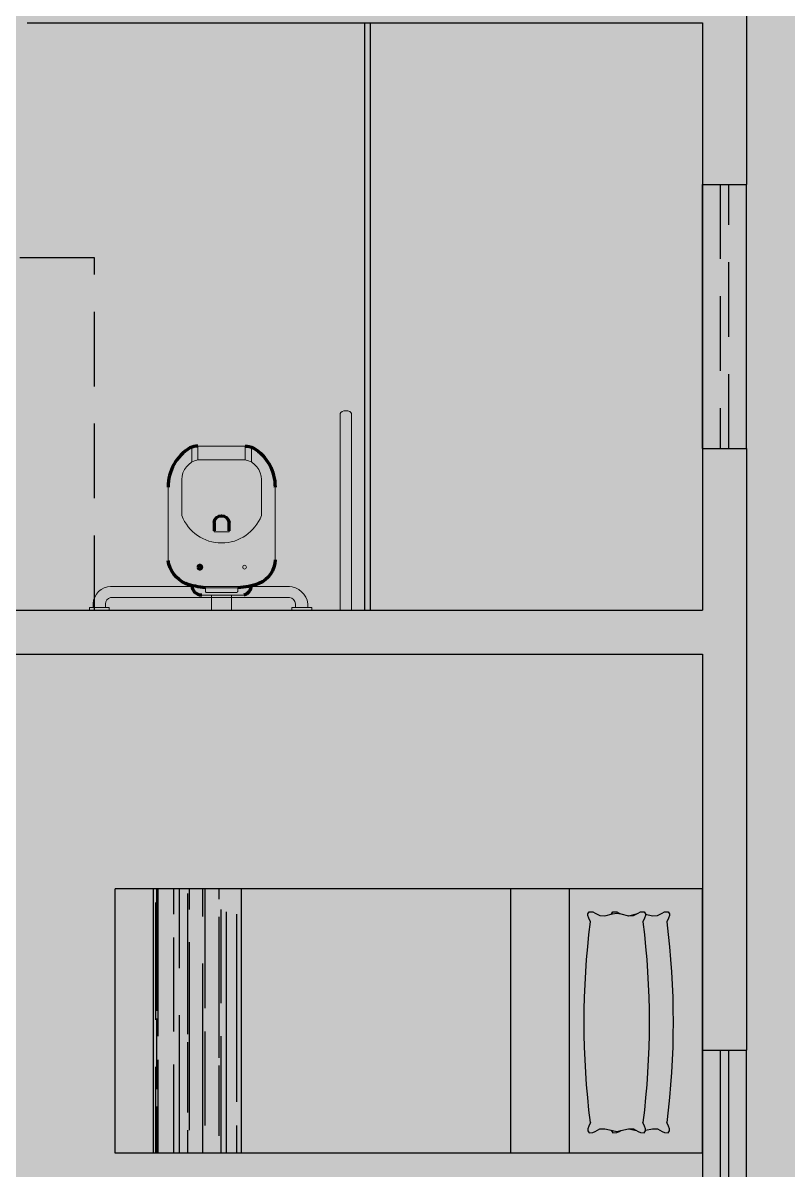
# Model space of a CAD drawing. Header units: centimetres. Extents: x 0 to 1099704, y -139216 to 99734.
# Drawn here: x 856008.8 to 856269.4, y -24396.4 to -24005.6 of the extents above; entities that cross this region are included whole.
import ezdxf

# ---------------------------------------------------------------- set-up
doc = ezdxf.new("R2010")
doc.units = ezdxf.units.CM
doc.header["$LTSCALE"] = 4
doc.linetypes.add('DASHED2', pattern=[9.524999999999999, 6.35, -3.175])
for name, color, linetype in [('0.1', 1, 'Continuous'), ('0.2', 2, 'Continuous'), ('0.4', 4, 'Continuous'), ('0.6', 6, 'Continuous'), ('04', 254, 'Continuous'), ('AIT-LAY-HTC', 254, 'Continuous'), ('PDF1_PH - Metal', 253, 'Continuous'), ('PROJEÇÕES', 1, 'DASHED2')]:
    doc.layers.add(name, color=color, linetype=linetype)
doc.layers.add('PDF1_PH - Alv Construir', color=6, linetype='Continuous', lineweight=40)

# ---------------------------------------------------------------- blocks, each defined once
blk = doc.blocks.new('Barra 3')
at = {"layer": 'PDF1_PH - Metal', "lineweight": 9}
for points in [[(19245.14185772219, 25719.83539646618), (19251.99860171888, 25719.83539646618), (19251.99860171888, 25718.97830346659), (19245.14185772219, 25718.97830346659)], [(19314.99755293517, 25719.83539646618), (19321.85473288964, 25719.83539646618), (19321.85473288964, 25718.97830346659), (19314.99755293517, 25718.97830346659)]]:
    blk.add_lwpolyline(points, close=True, dxfattribs=at)
for points in [[(19246.42749722157, 25717.69266396721), (19246.42749722157, 25718.97830346659)], [(19250.7129622195, 25717.69266396721), (19250.7129622195, 25718.97830346659)], [(19316.28319243454, 25717.69266396721), (19316.28319243454, 25718.97830346659)], [(19320.56909339026, 25717.69266396721), (19320.56909339026, 25718.97830346659)], [(19252.85569471847, 25715.54993146825), (19314.56900643537, 25715.54993146825)], [(19252.85569471847, 25711.69301297011), (19314.56900643537, 25711.69301297011)]]:
    blk.add_lwpolyline(points, dxfattribs=at)
for centre, radius, start, end in [((19253.42461139982, 25718.7625743121), 7.078440150872955, 188.6936103182999, 267.1299358179983), ((19253.00712313949, 25717.84408480383), 2.29914551384984, 183.773530933657, 266.2235994042778), ((19314.35059962556, 25717.91549670232), 6.222484964168509, 270.0360541296536, 357.9477482445207), ((19313.99598297072, 25717.76538724945), 2.288361905274916, 284.5016396748188, 358.1815433945518)]:
    blk.add_arc(centre, radius, start, end, dxfattribs=at)
blk = doc.blocks.new('bacia sanit')
at = {"layer": 'PDF1_PH - Metal', "lineweight": 9}
for points in [[(16873.71107896911, 24771.42362813914), (16898.99663033026, 24771.42362813914)], [(16889.13962487723, 24766.70918068363), (16889.56817137702, 24766.70918068363), (16889.99671787682, 24766.70918068363), (16890.42526437661, 24766.70918068363), (16890.8538108764, 24766.70918068363), (16899.42517683005, 24766.70918068363), (16899.85372332984, 24766.70918068363), (16900.28226982964, 24766.70918068363), (16900.71081632943, 24766.70918068363), (16901.13936282922, 24766.70918068363), (16901.56790932902, 24766.70918068363)], [(16861.71134101713, 24745.84860314918), (16861.71134101713, 24746.138076778), (16861.71134101713, 24759.85243668694), (16861.71134101713, 24760.70952968653)], [(16912.78775159359, 24763.28080868529), (16907.66906866406, 24763.28080868529)], [(16908.42508928349, 24761.13807618632), (16912.71055428142, 24761.13807618632), (16913.13910078121, 24761.13807618632)], [(16908.42508928349, 24761.13807618632), (16908.42508928349, 24760.70952968653), (16908.42508928349, 24760.28098318673), (16908.42508928349, 24759.85243668694), (16908.42508928349, 24759.42389018715), (16908.42508928349, 24758.99490772958), (16908.42508928349, 24758.56636122978), (16908.42508928349, 24758.13781472999), (16908.42508928349, 24757.7092682302), (16908.42508928349, 24757.2807217304), (16908.42508928349, 24756.85217523061), (16908.42508928349, 24756.42362873082)], [(16913.13910078121, 24761.13807618632), (16913.13910078121, 24760.70952968653), (16913.13910078121, 24760.28098318673), (16913.13910078121, 24759.85243668694), (16913.13910078121, 24759.42389018715), (16913.13910078121, 24758.99490772958), (16913.13910078121, 24758.56636122978), (16913.13910078121, 24758.13781472999), (16913.13910078121, 24757.7092682302), (16913.13910078121, 24757.2807217304), (16913.13910078121, 24756.85217523061), (16913.13910078121, 24756.42362873082), (16913.13910078121, 24755.99508223102), (16913.13910078121, 24755.56653573123), (16913.13910078121, 24755.13798923144), (16913.13910078121, 24754.70944273164), (16913.13910078121, 24754.28089623185), (16913.13910078121, 24753.85234973206), (16913.13910078121, 24753.42380323226), (16913.13910078121, 24752.99525673247), (16913.13910078121, 24752.56671023268), (16913.13910078121, 24752.13816373288), (16913.13910078121, 24751.70961723309), (16913.13910078121, 24751.2810707333), (16913.13910078121, 24750.85252423351), (16913.13910078121, 24750.42397773371), (16913.13910078121, 24749.99543123392), (16913.13910078121, 24749.56688473413), (16913.13910078121, 24749.13833823433), (16913.13910078121, 24748.70979173454), (16913.13910078121, 24748.28080927696), (16913.13910078121, 24747.85226277717), (16913.13910078121, 24747.42371627738), (16913.13910078121, 24746.99516977758), (16913.13910078121, 24746.56662327779), (16913.13910078121, 24746.138076778), (16913.13910078121, 24745.7095302782), (16913.13910078121, 24745.28098377841), (16913.13910078121, 24744.85243727862)], [(16862.56843401671, 24758.13781472999), (16862.56843401671, 24757.7092682302), (16862.56843401671, 24757.2807217304), (16862.56843401671, 24748.70979173454), (16862.56843401671, 24748.28080927696), (16862.56843401671, 24747.85226277717)], [(16862.99698051651, 24747.42415223516), (16862.99698051651, 24747.42371627738), (16863.4255270163, 24747.42371627738), (16863.85407351609, 24747.42371627738), (16864.28262001589, 24747.42371627738), (16864.28262001589, 24752.99525673247), (16864.28262001589, 24758.56636122978), (16863.85407351609, 24758.56636122978), (16863.4255270163, 24758.56636122978), (16862.99698051651, 24758.56636122978)], [(16861.71134101713, 24756.42362873082), (16856.56878301961, 24756.42362873082)], [(16884.42517742173, 24750.42397773371), (16883.99663092193, 24750.42397773371), (16883.56808442214, 24750.42397773371), (16883.56808442214, 24750.85252423351), (16883.56808442214, 24751.2810707333), (16883.56808442214, 24751.70961723309), (16883.56808442214, 24752.13816373288), (16883.56808442214, 24752.56671023268), (16883.56808442214, 24752.99525673247), (16883.56808442214, 24753.42380323226), (16883.56808442214, 24753.85234973206), (16883.56808442214, 24754.28089623185), (16883.56808442214, 24754.70944273164), (16883.56808442214, 24755.13798923144), (16883.56808442214, 24755.56653573123), (16883.99663092193, 24755.56653573123), (16883.99744104298, 24755.56734585228)], [(16908.42508928349, 24756.42362873082), (16908.42508928349, 24755.99508223102), (16908.42508928349, 24755.56653573123), (16908.42508928349, 24755.13798923144), (16908.42508928349, 24754.70944273164), (16908.42508928349, 24754.28089623185), (16908.42508928349, 24753.85234973206), (16908.42508928349, 24753.42380323226), (16908.42508928349, 24752.99525673247), (16908.42508928349, 24752.56671023268), (16908.42508928349, 24752.13816373289), (16908.42508928349, 24751.70961723309), (16908.42508928349, 24751.2810707333), (16908.42508928349, 24750.85252423351), (16908.42508928349, 24749.99543123392)], [(16861.71134101713, 24749.56688473413), (16856.56878301961, 24749.56688473413)], [(16908.42508928349, 24749.99543123392), (16908.42508928349, 24749.56688473413), (16908.42508928349, 24749.13833823433), (16908.42508928349, 24748.70979173454), (16908.42508928349, 24748.28080927696), (16908.42508928349, 24747.85226277717), (16908.42508928349, 24747.42371627738), (16908.42508928349, 24746.99516977758), (16908.42508928349, 24746.56662327779), (16908.42508928349, 24746.138076778), (16908.42508928349, 24745.7095302782), (16908.42508928349, 24745.28098377841), (16908.42508928349, 24744.85243727862)], [(16908.42508928349, 24744.85243727862), (16912.71055428142, 24744.85243727862), (16913.13910078121, 24744.85243727862)], [(16908.42508928349, 24744.85243727862), (16912.71055428142, 24744.85243727862), (16913.13910078121, 24744.85243727862)], [(16912.7877515936, 24742.70970477966), (16907.6148770092, 24742.70970477966)], [(16901.56790932902, 24739.28133278131), (16901.13936282922, 24739.28133278131), (16900.71081632943, 24739.28133278131), (16900.28226982964, 24739.28133278131), (16899.42517683005, 24739.28133278131), (16890.8538108764, 24739.28133278131), (16890.42526437661, 24739.28133278131), (16889.99671787682, 24739.28133278131), (16889.56817137702, 24739.28133278131), (16889.13962487723, 24739.28133278131)], [(16898.99663033026, 24734.5668853258), (16873.71107896911, 24734.5668853258)]]:
    blk.add_lwpolyline(points, dxfattribs=at)
at = {"layer": 'PDF1_PH - Metal', "lineweight": 211}
for points in [[(16913.13910078121, 24761.13807618632, 0.08652374986579098), (16912.5601488466, 24763.93430940064, 0.2649056019258861), (16898.99663033026, 24771.42362813914)], [(16913.13910078121, 24744.85243727862, -0.08652374986579098), (16912.5601488466, 24742.0562040643, -0.2649056019258861), (16898.99663033026, 24734.5668853258)]]:
    blk.add_lwpolyline(points, format="xyb", dxfattribs=at)
blk.add_lwpolyline([(16889.13962487723, 24752.99525673247), (16889.13962487723, 24752.99525673247), (16889.13962487723, 24752.99525673247)], dxfattribs=at)
at = {"layer": 'PDF1_PH - Metal', "lineweight": 9}
blk.add_circle((16871.35429119914, 24760.92358495753), 0.6430377285807504, dxfattribs=at)
at = {"layer": 'PDF1_PH - Metal', "lineweight": 211}
blk.add_circle((16871.35429119914, 24745.4954750072), 0.6430377285807504, dxfattribs=at)
for centre, radius, start, end in [((16873.97755076072, 24762.47483464584), 8.94849855074624, 90.32165930592623, 157.8055529537156), ((16890.78227264866, 24757.22271283105), 26.53369519454447, 161.0139296208047, 177.0973389625547), ((16864.79572645151, 24759.86013423894), 3.199203984476569, 88.16607237225546, 164.6032088854475), ((16885.37709123892, 26015.0748689311), 1259.508278705145, 269.9347230283288, 270.0652769716712), ((16886.54773971925, 24752.99569269004), 2.585261260353408, 275.8679396431668, 84.13206045255166), ((16885.37709123892, 23700.8345760275), 1049.590382611246, 89.92166763752519, 90.07833236247481), ((16864.7720442973, 24745.99333996359), 3.064123580200214, 177.2925714783312, 274.2592874148013), ((16892.19590696531, 24749.58474156546), 27.99681443693976, 184.4269647530196, 198.8012709750274), ((16875.20220854027, 24744.92084199191), 10.46077846249875, 204.6269905978502, 261.8048702837525)]:
    blk.add_arc(centre, radius, start, end, dxfattribs=at)
at = {"layer": 'PDF1_PH - Metal', "lineweight": 9}
for centre, radius, start, end in [((16894.39901415799, 24752.99525673247), 14.6878482339949, 110.9821810202764, 249.0178189797236), ((16901.64556657512, 24759.7991413133), 6.910475725114796, 11.17196656108775, 90.64388130159239), ((16862.9969805165, 24758.13781472999), 0.4285464997919917, 89.99999999951359, 180), ((16862.9969805165, 24747.85269873495), 0.4285464997919917, 180, 270.0000000004864), ((16901.64556657512, 24746.19137215165), 6.910475725128292, 269.3561186984086, 348.8280334388647)]:
    blk.add_arc(centre, radius, start, end, dxfattribs=at)
blk = doc.blocks.new('CAMA-SOLTEIRO')
h = blk.add_hatch()
h.set_pattern_fill('AR-RROOF', color=256, scale=0.08, style=0)
h.set_pattern_definition([(0, (-259.2971654992087, -62.25848343646964), (0.176, 0.08), [1.2, -0.16, 0.4, -0.08]), (0, (-259.1907654992087, -62.21848343646964), (-0.08, 0.1064), [0.24, -0.0264, 0.48, -0.06]), (0, (-259.2571654992087, -62.19048343646964), (0.416, 0.0536), [0.64, -0.112, 0.32, -0.08])])
h.paths.add_polyline_path([(0.4499999999999886, -1.569999999997059), (-0.4500000000000455, -1.569999999997044), (-0.4500000000000455, -1.869999999999941), (0.4499999999999886, -1.869999999999969)])
at = {"layer": 'AIT-LAY-HTC'}
h = blk.add_hatch(color=254, dxfattribs=at)
h.paths.add_polyline_path([(0.4499999999999886, -0.6535763996212509), (-0.4499999999999886, -0.6535763996212509), (-0.4499999999999886, -1.569999999997044), (0.4499999999999886, -1.569999999997044)])
h.paths.add_polyline_path([(0.4499999999999886, -2.131628207280301e-14), (-0.4499999999999886, -7.105427357601002e-15), (-0.4500000000000455, -0.4535763996212623), (0.4499999999999886, -0.4535763996212623)])
h.paths.add_polyline_path([(0.3716982436171747, -0.373121244349754), (0.3723867664295994, -0.3861706267807321), (0.3655536251368972, -0.390699628518469), (0.3589239480322135, -0.390246726289142), (0.3496964401738865, -0.3873305654911334), (0.3375292817262334, -0.3814624037465322, -0.06240135273612517), (-0.3458491167673401, -0.3814624037465322), (-0.3580162752151068, -0.3873305654911476), (-0.3672437830732633, -0.3902467262891278), (-0.3738734601780038, -0.3906996285184547), (-0.3807066014707061, -0.3861706267807179), (-0.3800180786582814, -0.3731212443497398), (-0.3760551388454587, -0.3650755000255188), (-0.3677125645626802, -0.3491925823837292), (-0.367078841438115, -0.3321323483973302), (-0.3724699016728437, -0.3091402599489683), (-0.3738734601780038, -0.3092361431671051), (-0.3807066014707061, -0.3047071414293683), (-0.3800180786582814, -0.2916577589983902), (-0.3760551388454587, -0.2836120146741834), (-0.3731809529210182, -0.2781400276378534), (-0.3671426902825488, -0.2523877149917055), (-0.3671057082908646, -0.2513921359974702), (-0.3671426902825488, -0.2503965570033344), (-0.373180952921075, -0.2246442443571155), (-0.3760551388455156, -0.2191722573209276), (-0.3800180786582814, -0.2111265129965787), (-0.3807066014707061, -0.1980771305656006), (-0.3738734601780038, -0.1935481288278922), (-0.3724699016728437, -0.1936440120460148), (-0.367078841438115, -0.1706519235976387), (-0.3677125645626802, -0.1535916896112397), (-0.3760551388455156, -0.1377087719694785), (-0.3800180786582814, -0.1296630276452575), (-0.3807066014707061, -0.116613645214251), (-0.3738734601780038, -0.1120846434765284), (-0.3672437830733202, -0.1125375457058411), (-0.3580162752149931, -0.1154537065038497), (-0.3458491167673401, -0.1213218682484509, -0.06240135273612597), (0.3375292817262334, -0.1213218682484509), (0.3496964401739433, -0.1154537065038497), (0.3589239480322135, -0.1125375457058553), (0.3655536251368972, -0.1120846434765284), (0.3723867664295994, -0.1166136452142652), (0.3716982436171747, -0.1296630276452575), (0.3677353038042952, -0.1377087719695922), (0.3593927295215735, -0.1535916896112681), (0.3587590063970083, -0.1706519235976671), (0.364150066631737, -0.193644012046029), (0.3655536251368972, -0.193548128827878), (0.3723867664295994, -0.1980771305656006), (0.3716982436171747, -0.2111265129965929), (0.3677353038042384, -0.2191722573211123), (0.3648611178799115, -0.2246442443571297), (0.3588228552414421, -0.250396557003306), (0.358785873249758, -0.251392135997456), (0.3588228552414421, -0.2523877149917482), (0.3648611178799115, -0.2781400276378392), (0.3677353038042952, -0.2836120146742545), (0.3716982436171747, -0.2916577589984044), (0.3723867664295994, -0.3047071414293683), (0.3655536251368972, -0.3092361431670909), (0.364150066631737, -0.3091402599489825), (0.3587590063970083, -0.3321323483973586), (0.3593927295215735, -0.3491925823837292), (0.3677353038044657, -0.3650755000253483)], flags=16)
h.paths.add_polyline_path([(-0.4500000000000455, -1.869999999999926), (-0.4499999999999886, -1.99999999999995), (0.4499999999999886, -1.99999999999995), (0.4499999999999886, -1.869999999999969)])
h = blk.add_hatch(color=252, dxfattribs=at)
edge = h.paths.add_edge_path()
edge.add_line((0.3677353038042384, -0.1377087719696206), (0.3716982436171179, -0.1296630276452433))
edge.add_line((0.3716982436171747, -0.1296630276452433), (0.3723867664295994, -0.1166136452142652))
edge.add_line((0.3723867664295994, -0.1166136452142652), (0.3655536251368972, -0.1120846434765284))
edge.add_line((0.3655536251368972, -0.1120846434765284), (0.3589239480322135, -0.1125375457058411))
edge.add_line((0.3589239480322135, -0.1125375457058553), (0.3496964401739433, -0.1154537065038497))
edge.add_line((0.3496964401739433, -0.1154537065038355), (0.3375292817262334, -0.1213218682484509))
edge.add_ellipse((-0.004159917520553336, -2.848495806804841), major_axis=(1.943480023054445, 1.943480023054444), ratio=0.9999999999999957, start_angle=37.85859147788927, end_angle=52.14140852211052)
edge.add_line((-0.3458491167673401, -0.1213218682484651), (-0.35801627521505, -0.1154537065038497))
edge.add_line((-0.35801627521505, -0.1154537065038497), (-0.3672437830732633, -0.1125375457058553))
edge.add_line((-0.3672437830733202, -0.1125375457058553), (-0.3738734601780607, -0.1120846434765284))
edge.add_line((-0.3738734601780607, -0.1120846434765426), (-0.380706601470763, -0.116613645214251))
edge.add_line((-0.3807066014707061, -0.116613645214251), (-0.3800180786582814, -0.1296630276452433))
edge.add_line((-0.3800180786582814, -0.1296630276452433), (-0.3760551388454587, -0.1377087719697059))
edge.add_line((-0.3760551388454019, -0.1377087719697201), (-0.3677125645626802, -0.1535916896112681))
edge.add_line((-0.3677125645626802, -0.1535916896112681), (-0.367078841438115, -0.1706519235976671))
edge.add_line((-0.367078841438115, -0.1706519235976671), (-0.3724699016728437, -0.1936440120460148))
edge.add_line((-0.3724699016728437, -0.1936440120460148), (-0.3672437830733202, -0.1940010310572049))
edge.add_line((-0.3672437830733202, -0.1940010310572049), (-0.35801627521505, -0.1969171918551993))
edge.add_line((-0.35801627521505, -0.1969171918551993), (-0.3458491167673401, -0.2027853535998148))
edge.add_ellipse((-0.004159917520553336, -2.929959292156191), major_axis=(1.943480023054446, 1.943480023054447), ratio=0.9999999999999976, start_angle=37.85859147788932, end_angle=52.14140852211062, ccw=False)
edge.add_line((0.3375292817262334, -0.2027853535998148), (0.3496964401739433, -0.1969171918551851))
edge.add_line((0.3496964401739433, -0.1969171918551709), (0.3589239480322703, -0.1940010310572049))
edge.add_line((0.3589239480322135, -0.1940010310572049), (0.364150066631737, -0.193644012046029))
edge.add_line((0.364150066631737, -0.193644012046029), (0.3587590063970083, -0.1706519235976671))
edge.add_line((0.3587590063970083, -0.1706519235976671), (0.3593927295215735, -0.1535916896112681))
edge.add_line((0.3593927295215735, -0.1535916896112681), (0.3677353038042952, -0.1377087719696206))
edge = h.paths.add_edge_path()
edge.add_line((0.3585894172769599, -0.2513921359974987), (0.3588228552414421, -0.250396557003306))
edge.add_line((0.3588228552414421, -0.250396557003306), (0.3593927295215735, -0.2350551749626035))
edge.add_line((0.3593927295215735, -0.2350551749626035), (0.367735303804352, -0.2191722573207713))
edge.add_line((0.367735303804352, -0.2191722573207713), (0.3716982436171747, -0.2111265129966071))
edge.add_line((0.3716982436171747, -0.2111265129966071), (0.3723867664295994, -0.198077130565629))
edge.add_line((0.3723867664295994, -0.198077130565629), (0.3655536251368972, -0.1935481288278922))
edge.add_line((0.3655536251368972, -0.193548128827878), (0.3589239480322135, -0.1940010310571907))
edge.add_line((0.3589239480322135, -0.1940010310572049), (0.3496964401739433, -0.1969171918551993))
edge.add_line((0.3496964401739433, -0.1969171918551993), (0.3375292817262334, -0.2027853535998148))
edge.add_ellipse((-0.004159917520553336, -2.929959292156191), major_axis=(1.94348002305446, 1.94348002305446), ratio=0.9999999999999964, start_angle=37.85859147788919, end_angle=52.14140852211058)
edge.add_line((-0.3458491167673401, -0.2027853535998148), (-0.3580162752149931, -0.1969171918552135))
edge.add_line((-0.3580162752149931, -0.1969171918552135), (-0.3672437830733202, -0.1940010310571907))
edge.add_line((-0.3672437830733202, -0.1940010310571907), (-0.3738734601780038, -0.1935481288278638))
edge.add_line((-0.3738734601780038, -0.193548128827878), (-0.3807066014707061, -0.1980771305656006))
edge.add_line((-0.3807066014707061, -0.1980771305656006), (-0.3800180786582814, -0.2111265129965929))
edge.add_line((-0.3800180786582814, -0.2111265129965929), (-0.376055138845345, -0.2191722573210413))
edge.add_line((-0.376055138845345, -0.2191722573210413), (-0.3677125645626802, -0.2350551749625893))
edge.add_line((-0.3677125645626802, -0.2350551749626035), (-0.3671426902825488, -0.250396557003306))
edge.add_line((-0.3671426902825488, -0.2503965570032918), (-0.3669092523180666, -0.2513921359974702))
edge.add_line((-0.3669092523180666, -0.2513921359974702), (-0.3732120659238944, -0.278272720073609))
edge.add_line((-0.3732120659238944, -0.278272720073609), (-0.3759659441697067, -0.2921238786731593))
edge.add_line((-0.3759659441697067, -0.2921238786731593), (-0.3732120659238944, -0.3059750372728232))
edge.add_line((-0.3732120659238944, -0.3059750372728232), (-0.367078841438115, -0.3321323483973302))
edge.add_line((-0.367078841438115, -0.3321323483973302), (-0.3677125645626802, -0.3491925823837292))
edge.add_line((-0.3677125645626802, -0.3491925823837292), (-0.3760551388454587, -0.3650755000255756))
edge.add_line((-0.3760551388454587, -0.3650755000255756), (-0.3800180786582814, -0.3731212443497398))
edge.add_line((-0.3800180786582814, -0.3731212443497398), (-0.3807066014707061, -0.3861706267807179))
edge.add_line((-0.3807066014707061, -0.3861706267807179), (-0.3738734601780607, -0.3906996285184547))
edge.add_line((-0.3738734601780607, -0.390699628518469), (-0.3672437830733202, -0.390246726289142))
edge.add_line((-0.3672437830733202, -0.3902467262891278), (-0.35801627521505, -0.3873305654911192))
edge.add_line((-0.3580162752149931, -0.3873305654911192), (-0.3458491167673401, -0.381462403746518))
edge.add_ellipse((-0.004159917520553336, 2.345711534809816), major_axis=(1.943480023054408, 1.943480023054407), ratio=0.9999999999999963, start_angle=217.8585914778892, end_angle=232.1414085221106)
edge.add_line((0.3375292817262334, -0.3814624037465322), (0.3496964401739433, -0.3873305654911476))
edge.add_line((0.3496964401739433, -0.3873305654911476), (0.3589239480321567, -0.390246726289142))
edge.add_line((0.3589239480321567, -0.390246726289142), (0.3655536251368403, -0.3906996285184832))
edge.add_line((0.3655536251368972, -0.390699628518469), (0.3723867664295994, -0.3861706267807321))
edge.add_line((0.3723867664295994, -0.3861706267807321), (0.3716982436171747, -0.373121244349754))
edge.add_line((0.3716982436171747, -0.3731212443497398), (0.3677353038042384, -0.3650755000254762))
edge.add_line((0.3677353038042384, -0.3650755000254762), (0.3593927295215735, -0.3491925823837292))
edge.add_line((0.3593927295215735, -0.3491925823837292), (0.3587590063970083, -0.3321323483973302))
edge.add_line((0.3587590063970083, -0.3321323483973444), (0.3648922308827878, -0.3059750372727663))
edge.add_line((0.3648922308827878, -0.3059750372727521), (0.3676461091286001, -0.2921238786731735))
edge.add_line((0.3676461091286001, -0.2921238786731735), (0.3648922308827878, -0.2782727200736659))
edge.add_line((0.3648922308827878, -0.2782727200736659), (0.3585894172769599, -0.2513921359974987))
for points in [[(0.4499999999999886, -0.6535763996212509), (0.4499999999999886, -0.4535763996212623), (-0.4499999999999886, -0.4535763996212623), (-0.4499999999999886, -0.6535763996212509)], [(-0.4499999999999886, -1.569999999997044), (0.4499999999999886, -1.569999999997044), (0.4499999999999886, -1.869999999999955), (-0.4499999999999886, -1.869999999999955)]]:
    blk.add_hatch(color=252, dxfattribs=at).paths.add_polyline_path(points)
for p, q in [((-0.4500000000000455, 7.105427357601002e-15), (0.4499999999999886, -7.105427357601002e-15)), ((-0.4500000000000455, 7.105427357601002e-15), (-0.4499999999999886, -1.99999999999995)), ((0.4499999999999886, -7.105427357601002e-15), (0.4499999999999886, -1.99999999999995)), ((0.4499999999999886, -0.05000000000000426), (0.4499999999999886, -1.949999999999953)), ((0.4499999999999886, -0.4535763996212623), (-0.4499999999999886, -0.4535763996212623)), ((0.4499999999999886, -0.6535763996212509), (-0.4499999999999886, -0.6535763996212509)), ((-0.4499999999999886, -1.569999999997044), (0.4499999999999886, -1.569999999997044)), ((-0.4499999999999886, -1.869999999999941), (0.4499999999999886, -1.869999999999955)), ((-0.4499999999999886, -1.99999999999995), (0.4499999999999886, -1.99999999999995))]:
    blk.add_line(p, q)
for points in [[(-0.3724699016728437, -0.1936440120460148), (-0.367078841438115, -0.1706519235976529), (-0.3677125645626802, -0.1535916896112539), (-0.3760551388454587, -0.1377087719695353), (-0.3800180786582814, -0.1296630276452433), (-0.3807066014707061, -0.1166136452142652), (-0.3738734601780038, -0.1120846434765284), (-0.3672437830733202, -0.1125375457058553), (-0.35801627521505, -0.1154537065038497), (-0.3458491167673401, -0.1213218682484651)], [(0.364150066631737, -0.1936440120460148), (0.3587590063970083, -0.1706519235976671), (0.3593927295215735, -0.1535916896112539), (0.3677353038042952, -0.1377087719695496), (0.3716982436171747, -0.1296630276452575), (0.3723867664295994, -0.1166136452142652), (0.3655536251368972, -0.1120846434765284), (0.3589239480322135, -0.1125375457058553), (0.3496964401739433, -0.1154537065038497), (0.3375292817262334, -0.1213218682484651)], [(-0.3458491167673401, -0.3814624037465322), (-0.35801627521505, -0.3873305654911476), (-0.3672437830733202, -0.3902467262891278), (-0.3738734601780038, -0.3906996285184547), (-0.3807066014707061, -0.3861706267807179), (-0.3800180786582814, -0.3731212443497398), (-0.3760551388454587, -0.3650755000254478), (-0.3677125645626802, -0.3491925823837292), (-0.367078841438115, -0.3321323483973302), (-0.3732120659238944, -0.3059750372727663), (-0.3759659441697067, -0.2921238786731593), (-0.3732120659238944, -0.2782727200735664), (-0.367078841438115, -0.2521154089490025), (-0.3677125645626802, -0.2350551749626035), (-0.3760551388454587, -0.219172257320885), (-0.3800180786582814, -0.2111265129965929), (-0.3807066014707061, -0.1980771305656148), (-0.3738734601780038, -0.193548128827878), (-0.3672437830733202, -0.1940010310572049), (-0.35801627521505, -0.1969171918551993), (-0.3458491167673401, -0.2027853535998148)], [(0.3375292817262334, -0.3814624037465322), (0.3496964401739433, -0.3873305654911476), (0.3589239480322135, -0.390246726289142), (0.3655536251368972, -0.390699628518469), (0.3723867664295994, -0.3861706267807321), (0.3716982436171747, -0.373121244349754), (0.3677353038042952, -0.365075500025462), (0.3593927295215735, -0.3491925823837434), (0.3587590063970083, -0.3321323483973444), (0.3648922308827878, -0.3059750372727805), (0.3676461091286001, -0.2921238786731735), (0.3648922308827878, -0.2782727200735806), (0.3587590063970083, -0.2521154089490167), (0.3593927295215735, -0.2350551749626035), (0.3677353038042952, -0.219172257320885), (0.3716982436171747, -0.2111265129966071), (0.3723867664295994, -0.1980771305656148), (0.3655536251368972, -0.193548128827878), (0.3589239480322135, -0.1940010310572049), (0.3496964401739433, -0.1969171918551993), (0.3375292817262334, -0.2027853535998148)], [(-0.3671426902825488, -0.2523877149916771), (-0.367078841438115, -0.2506688630459806), (-0.373180952921075, -0.2246442443571155)], [(0.3588228552414421, -0.2523877149916913), (0.3587590063970083, -0.2506688630459948), (0.3648611178799115, -0.2246442443571155)], [(-0.3724699016728437, -0.3091402599489825), (-0.3738734601780038, -0.3092361431671051), (-0.3807066014707061, -0.3047071414293683), (-0.3800180786582814, -0.2916577589983902), (-0.3760551388454587, -0.2836120146740981), (-0.373180952921075, -0.2781400276378818)], [(0.364150066631737, -0.3091402599489825), (0.3655536251368972, -0.3092361431671051), (0.3723867664295994, -0.3047071414293825), (0.3716982436171747, -0.2916577589983902), (0.3677353038042952, -0.2836120146740981), (0.3648611178799115, -0.2781400276378818)]]:
    blk.add_lwpolyline(points)
for centre, radius, start, end in [((-0.004159917520553336, -2.848495806804841), 2.748495806804713, 82.85859147788834, 97.14140852211166), ((-0.004159917520553336, -2.929959292156191), 2.748495806804713, 82.85859147788834, 97.14140852211166), ((-0.004159917520553336, 2.345711534809816), 2.748495806804664, 262.8585914778884, 277.1414085221116)]:
    blk.add_arc(centre, radius, start, end)

msp = doc.modelspace()

# ---------------------------------------------------------------- hatches: boundary and pattern name
at = {"layer": '0.2', "true_color": 0x000000}
h = msp.add_hatch(color=18, dxfattribs=at)
h.dxf.hatch_style = 1
h.paths.add_polyline_path([(855880.2171221966, -22279.57963985066), (856240.2171221966, -22279.57963985066), (856240.2171221966, -22334.57963985066), (856255.2171221966, -22334.57963985066), (856255.2171221966, -22264.57963985066), (855730.2171221967, -22264.57963985066), (855730.2171221967, -22279.57963985066), (855865.2171221967, -22279.57963985066), (855865.2171221967, -22639.57963985066), (855855.2171221967, -22639.57963985066), (855855.2171221967, -22654.57963985066), (855865.2171221967, -22654.57963985066), (855880.2171221966, -22654.57963985066), (855880.2171221966, -22494.57963985066), (855890.2171221966, -22494.57963985066), (855890.2171221966, -22479.57963985066), (855880.2171221966, -22479.57963985066)])
h.paths.add_polyline_path([(856255.2171221966, -22479.57963985066), (856255.2171221966, -22424.57963985066), (856240.2171221966, -22424.57963985066), (856240.2171221966, -22479.57963985066), (856010.2171221966, -22479.57963985066), (856010.2171221966, -22494.57963985066), (856240.2171221966, -22494.57963985066), (856240.2171221966, -22629.57963985066), (856255.2171221966, -22629.57963985066)], flags=17)
h.paths.add_polyline_path([(856255.2171221966, -22809.57963985066), (856240.2171221966, -22809.57963985066), (856240.2171221966, -22944.57963985066), (855880.2171221966, -22944.57963985066), (855880.2171221966, -22774.57963985066), (855865.2171221966, -22774.57963985066), (855865.2171221967, -22944.57963985066), (855865.2171221967, -22959.57963985066), (855880.2171221967, -22959.57963985066), (856240.2171221967, -22959.57963985066), (856240.2171221967, -22985.89706756994), (856255.2171221967, -22985.89706756994), (856255.2171221967, -22944.57963985066)])
h.paths.add_polyline_path([(856255.2171221967, -23240.07963985066), (856240.2171221967, -23240.07963985066), (856240.2171221967, -23280.57963985066), (856040.4196986986, -23280.57963985066), (855880.2171221967, -23280.57963985066), (855865.2171221967, -23280.57963985066), (855865.2171221967, -23295.57963985066), (855865.2171221967, -23395.57963985066), (855880.2171221967, -23395.57963985066), (855880.2171221967, -23295.57963985066), (856130.3989088985, -23295.57963985066), (856240.2171221967, -23295.57963985066), (856240.2171221967, -23350.57963985066), (856255.2171221967, -23350.57963985066), (856255.2171221967, -23280.57963985066)])
h.paths.add_polyline_path([(856255.2171221967, -23470.57963985066), (856240.2171221967, -23470.57963985066), (856240.2171221967, -23525.57963985066), (855880.2171221967, -23525.57963985066), (855880.2171221967, -23515.57963985066), (855865.2171221967, -23515.57963985066), (855865.2171221967, -23540.57963985066), (855865.2171221967, -23550.57963985066), (855880.2171221967, -23550.57963985066), (855880.2171221967, -23540.57963985066), (856240.2171221967, -23540.57963985066), (856240.2171221967, -23675.57963985066), (856255.2171221967, -23675.57963985066), (856255.2171221967, -23525.57963985066)])
h.paths.add_polyline_path([(856255.2171221967, -23855.57963985066), (856240.2171221967, -23855.57963985066), (856240.2171221967, -23990.57963985066), (856010.2171221967, -23990.57963985066), (856010.2171221967, -24005.57963985066), (856240.2171221967, -24005.57963985066), (856240.2171221967, -24060.57963985066), (856255.2171221967, -24060.57963985066), (856255.2171221967, -23990.57963985066)], flags=17)
h.paths.add_polyline_path([(855880.2171221967, -23670.57963985066), (855865.2171221967, -23670.57963985066), (855865.2171221967, -23980.57963985066), (855865.2171221967, -24220.57963985066), (855865.2171221967, -24390.57963985066), (855880.2171221967, -24390.57963985066), (855880.2171221967, -24220.57963985066), (855925.2171221967, -24220.57963985066), (856240.2171221967, -24220.57963985066), (856240.2171221967, -24355.57963985066), (856255.2171221967, -24355.57963985066), (856255.2171221967, -24205.57963985066), (856255.2171221967, -24150.57963985066), (856240.2171221967, -24150.57963985066), (856240.2171221967, -24205.57963985066), (855880.2171221967, -24205.57963985066), (855880.2171221967, -24005.57963985066), (855890.2171221967, -24005.57963985066), (855890.2171221967, -23990.57963985066), (855880.2171221967, -23990.57963985066), (855880.2171221967, -23980.57963985066)])
h.paths.add_polyline_path([(856255.2171221967, -24535.57963985066), (856240.2171221967, -24535.57963985066), (856240.2171221967, -24670.57963985066), (856010.2171221967, -24670.57963985066), (856010.2171221967, -24685.57963985066), (856240.2171221967, -24685.57963985066), (856240.2171221967, -24740.57963985066), (856255.2171221967, -24740.57963985066), (856255.2171221967, -24670.57963985066)])
at = {"layer": '0.4', "true_color": 0xf8f3ec}
h = msp.add_hatch(color=7, dxfattribs=at)
h.dxf.hatch_style = 1
h.paths.add_polyline_path([(861342.4613062439, -28259.32218729638), (861342.4613062439, -19037.77254607299), (839953.6544866126, -19037.77254607299), (839953.6544866126, -28259.32218729638)])
at = {"layer": '0.6'}
h = msp.add_hatch(dxfattribs=at)
h.set_pattern_fill('AR-SAND', color=4, scale=8)
h.set_pattern_definition([(37.50000000000001, (164770.3717682944, -70446.88349858893), (-12.80025036787237, 391.5305898634739), [0, -308.864, 0, -345.44, 0, -330.2]), (7.499999999999999, (164770.3717682944, -70446.88349858893), (359.6186265104021, 573.4600804546834), [0, -166.624, 0, -278.384, 0, -106.68]), (327.5, (164520.4357682944, -70446.88349858893), (632.7938961931663, 1.14974774283661), [0, -101.6, 0, -365.76, 0, -477.52]), (317.5, (164520.4357682944, -70446.88349858893), (610.8451619778377, 178.343458605773), [0, -50.8, 0, -239.776, 0, -274.32])])
h.paths.add_polyline_path([(847029.493582481, -24402.35803356353), (847029.493582481, -24552.35803356353), (847028.9779372601, -25067.34132967043), (848085.2081816171, -25064.45388535614), (848085.2081816171, -24749.45388535614), (848085.2081816171, -23226.03568594248), (845793.9843770533, -23226.03568594247), (845793.9843770533, -22236.11545228361), (850028.9843770532, -22236.11545228361), (850028.9843770532, -22626.11545228361), (851423.2171221967, -22626.11545228361), (851423.2171221967, -22264.57963985066), (856255.2171221968, -22264.57963985066), (856255.2171221968, -24502.38253884154), (856528.5551048538, -24502.38253884154), (857366.485063106, -22086.11545228362), (844366.0450631086, -22086.11545228362), (843984.1592967254, -25075.66503022591), (844426.2917885046, -25074.45636104002), (844424.9099322843, -24568.97186336245), (844424.9099322843, -23258.97186336222), (845409.9099322843, -23258.97186336222), (845409.9099322843, -23588.97186336222), (846464.9099322844, -23588.97186336222), (846464.9099322844, -24402.35803356353)])
h.paths.add_polyline_path([(855035.2171221965, -23970.57963985065), (855035.2171221969, -23194.57963985066), (852888.2171221967, -23194.57963985066), (852888.2171221967, -22896.11209637074), (852683.2171221968, -22896.11209637074), (852683.2171221968, -23970.57963985065)], flags=17)
h.paths.add_polyline_path([(851453.2171221967, -23970.57963985065), (851453.2171221967, -22896.11209637074), (850028.9843770532, -22896.11209637074), (850028.9843770532, -23226.03568594247), (848841.9843770532, -23226.03568594247), (848841.9843770532, -23441.03568594249), (848841.9843770533, -23970.57963985065)], flags=17)
h.paths.add_polyline_path([(846909.2244930629, -23971.9083594683), (847585.6757751142, -23971.9083594683), (847585.6757751142, -23848.64682100675), (846909.2244930629, -23848.64682100675)], flags=16)
h.paths.add_polyline_path([(848083.9284586846, -23837.52334034714), (848083.9284586846, -23540.82883485264), (848031.1020850582, -23540.82883485264), (848031.1020850582, -23837.52334034714)], flags=16)
h.paths.add_polyline_path([(853624.8800301066, -23681.776107387), (854301.3313121579, -23681.776107387), (854301.3313121579, -23558.51456892546), (853624.8800301066, -23558.51456892546)], flags=16)
h.paths.add_polyline_path([(849927.4139533694, -23613.22896367017), (850603.8652354206, -23613.22896367017), (850603.8652354206, -23489.96742520863), (849927.4139533694, -23489.96742520863)], flags=16)
h.paths.add_polyline_path([(848903.6997061255, -23837.52334034714), (848903.6997061255, -23540.82883485264), (848850.8733324992, -23540.82883485264), (848850.8733324992, -23837.52334034714)], flags=16)

# ---------------------------------------------------------------- linework, layer by layer
at = {"layer": '0.1'}
for p, q in [((856125.2171221967, -24205.57963985069), (856125.2171221967, -24005.57963985069)), ((856127.2171221967, -24205.57963985069), (856127.2171221967, -24005.57963985069))]:
    msp.add_line(p, q, dxfattribs=at)
at = {"layer": '0.1', "linetype": 'DASHED2'}
for p, q in [((856246.2171221967, -24060.57963985058), (856246.2171221967, -24150.57963985069)), ((856249.2171221967, -24150.57963985069), (856249.2171221967, -24060.57963985058))]:
    msp.add_line(p, q, dxfattribs=at)
at = {"layer": '0.2'}
for p, q in [((856240.2171221967, -24355.57963985069), (856240.2171221967, -24535.57963985069)), ((856246.2171221967, -24355.57963985069), (856246.2171221967, -24535.57963985069)), ((856249.2171221967, -24535.57963985069), (856249.2171221967, -24355.57963985069)), ((856255.2171221967, -24535.57963985069), (856255.2171221967, -24355.57963985069))]:
    msp.add_line(p, q, dxfattribs=at)
at = {"layer": '0.6'}
for p, q in [((856240.2171221967, -24060.57963985066), (856255.2171221967, -24060.57963985066)), ((856240.2171221967, -24060.57963985058), (856240.2171221967, -24150.57963985069)), ((856240.2171221967, -24150.57963985069), (856240.2171221967, -24060.57963985058)), ((856255.2171221967, -24150.57963985069), (856255.2171221967, -24060.57963985058)), ((856240.2171221967, -24150.57963985066), (856255.2171221967, -24150.57963985066)), ((856240.2171221967, -24355.57963985066), (856255.2171221967, -24355.57963985066))]:
    msp.add_line(p, q, dxfattribs=at)
for points in [[(856255.2171221967, -23990.57963985066), (856255.2171221967, -24060.57963985066)], [(856010.2171221967, -24005.57963985066), (856240.2171221967, -24005.57963985066), (856240.2171221967, -24060.57963985066)], [(856240.2171221967, -24150.57963985066), (856240.2171221967, -24205.57963985066)], [(856255.2171221967, -24150.57963985066), (856255.2171221967, -24220.57963985066)], [(855880.2171221967, -24205.57963985066), (856240.2171221967, -24205.57963985066)], [(856255.2171221967, -24205.57963985066), (856255.2171221967, -24355.57963985066)], [(855880.2171221967, -24390.57963985066), (855880.2171221967, -24220.57963985066), (856240.2171221967, -24220.57963985066), (856240.2171221967, -24355.57963985066)]]:
    msp.add_lwpolyline(points, dxfattribs=at)
at = {"layer": 'PDF1_PH - Metal', "lineweight": 9}
for points in [[(856116.8731911653, -24138.66581001649), (856116.8731911653, -24205.57963985069)], [(856120.6801441637, -24138.66581001649), (856120.6801441637, -24205.57963985069)]]:
    msp.add_lwpolyline(points, dxfattribs=at)
msp.add_open_spline([(856120.6801441637, -24138.66581001649), (856120.6801441637, -24137.3968256837), (856116.8731911653, -24137.3968256837), (856116.8731911653, -24138.66581001649)], degree=3, dxfattribs=at)
at = {"layer": 'PROJEÇÕES', "color": 250}
msp.add_lwpolyline([(856033.1315656796, -24205.57963985069), (856033.1315656796, -24085.57963985069), (855953.1315656796, -24085.57963985069), (855953.1315656796, -24205.57963985069)], close=True, dxfattribs=at)

# ---------------------------------------------------------------- block references
at = {"layer": '04', "ltscale": 3, "xscale": -99.99999651281604, "yscale": 99.99999651281604, "zscale": 99.99999651281604, "rotation": 270.000035963785}
msp.add_blockref('CAMA-SOLTEIRO', (856240.2171504425, -24345.57963514294), dxfattribs=at)
at = {"layer": 'PDF1_PH - Alv Construir'}
for name, p, xscale, yscale, zscale, rotation in [('bacia sanit', (831644.1365072725, -40843.77541758392), -0.9870452279999995, 0.9870452279999995, 0.9870452279999995, 270), ('Barra 3', (875102.9725138952, 1181.061153176779, 77800), 0.9870452279999999, 0.9870452279999999, 0.9870452279999999, 180)]:
    msp.add_blockref(name, p, dxfattribs=dict(at, xscale=xscale, yscale=yscale, zscale=zscale, rotation=rotation))

doc.saveas('drawing.dxf')
